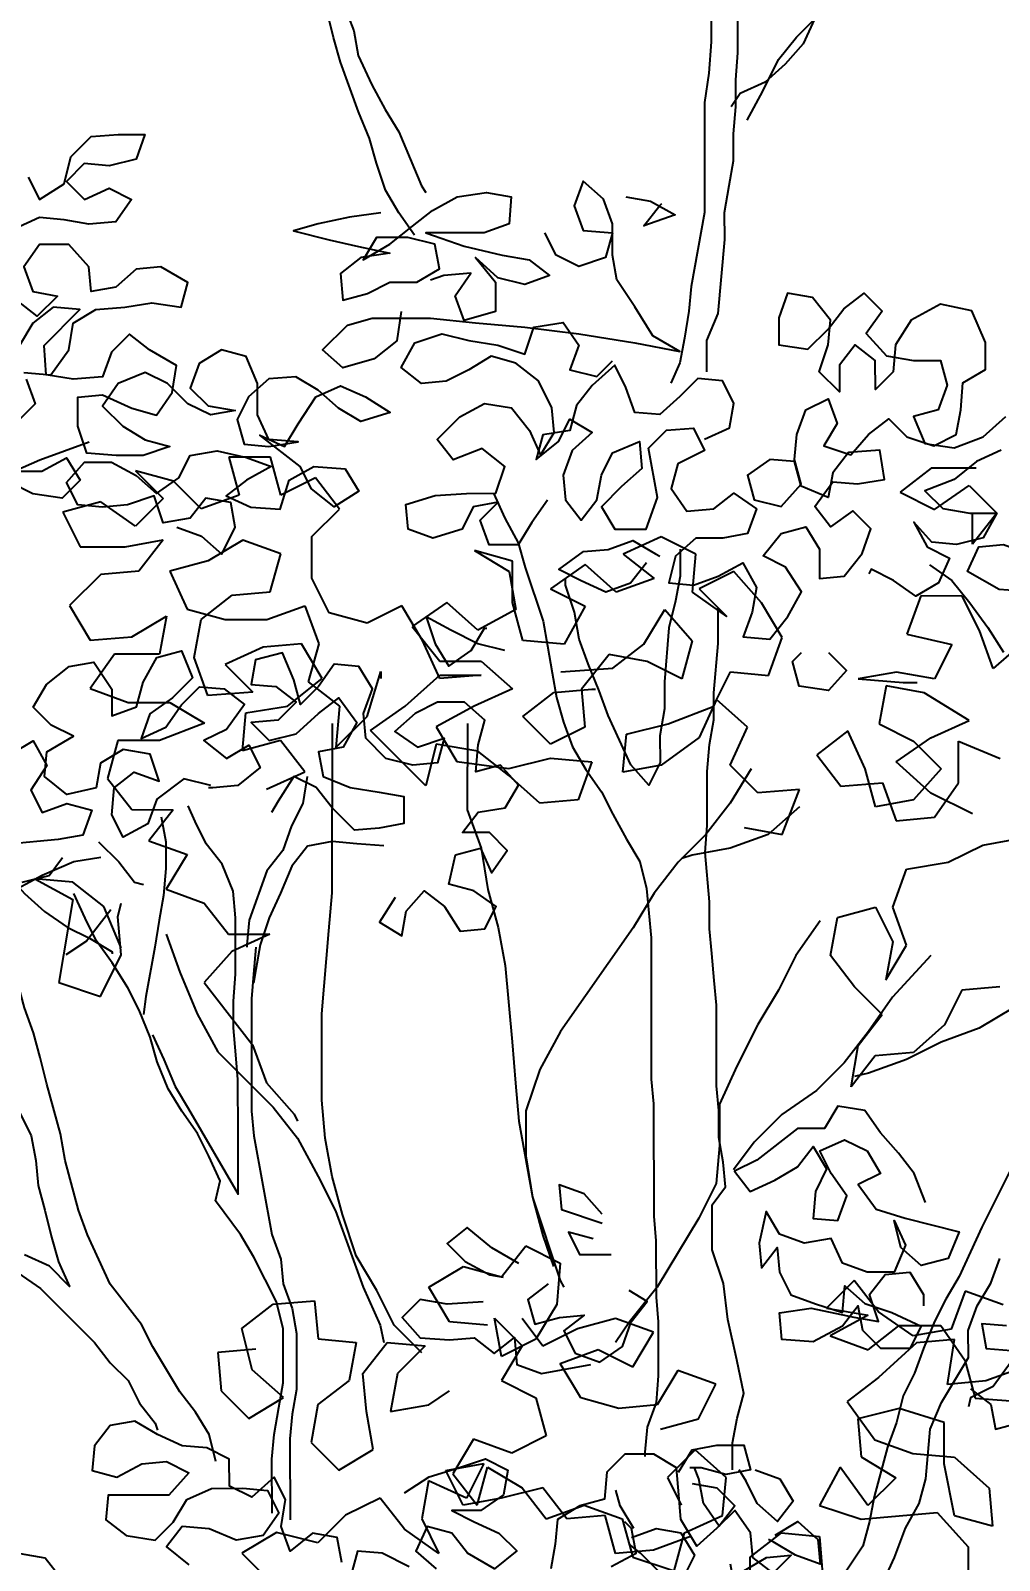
# Model space of a CAD drawing. Header units: millimetres. Extents: x 684983 to 685377, y 990360 to 990509.
# Drawn here: x 685069.32 to 685069.724, y 990430.495 to 990431.133 of the extents above; entities that cross this region are included whole.
import ezdxf

# ---------------------------------------------------------------- set-up
doc = ezdxf.new("R2010")
doc.units = ezdxf.units.MM
doc.layers.add('GRID LEVELS', color=7, linetype='Continuous', lineweight=13)
doc.layers.add('MAHAGONY', color=7, linetype='Continuous')
doc.layers.add('TEAK', color=7, linetype='Continuous')
doc.styles.get("Standard").update_dxf_attribs({"font": 'RomanS'})

# ---------------------------------------------------------------- blocks, each defined once
blk = doc.blocks.new('TREE30')
at = {"color": 15, "flags": 128}
for points in [[(-0.14025, 2.25414), (-0.13523, 2.24113), (-0.13322, 2.23013), (-0.1272, 2.21712), (-0.12119, 2.20612), (-0.11517, 2.19611), (-0.10514, 2.1721), (-0.10314, 2.1691)], [(-0.10812, 2.15008), (-0.11514, 2.16008), (-0.12115, 2.17009), (-0.12517, 2.18209), (-0.12818, 2.1931), (-0.1332, 2.2051), (-0.14122, 2.22712), (-0.14424, 2.23812), (-0.14725, 2.25013)], [(0.03177, 2.39342), (0.03178, 2.38141), (0.02879, 2.36939), (0.0258, 2.35838), (0.02381, 2.34637), (0.02282, 2.33236), (0.02084, 2.31033), (0.02086, 2.28431), (0.0239, 2.25129), (0.02391, 2.23627), (0.02292, 2.22226), (0.02093, 2.20925), (0.02098, 2.16021), (0.015, 2.12717), (0.01401, 2.11616), (0.01202, 2.10415), (0.01003, 2.09314), (0.00603, 2.08413)], [(0.02204, 2.08915), (0.02203, 2.10316), (0.02702, 2.11518), (0.02999, 2.14821), (0.02998, 2.16022), (0.03197, 2.17223), (0.03397, 2.18324), (0.03396, 2.19525), (0.03495, 2.20726), (0.03493, 2.21927), (0.03592, 2.23128), (0.03583, 2.33137), (0.03782, 2.34338), (0.04082, 2.35439), (0.04181, 2.3654), (0.0438, 2.37641), (0.04779, 2.38742), (0.04879, 2.39243)], [(0.03995, 2.20126), (0.04695, 2.21428), (0.05394, 2.2283), (0.06194, 2.23831), (0.06994, 2.24633), (0.07894, 2.25434), (0.08694, 2.26235), (0.09394, 2.27137), (0.10193, 2.28138), (0.10993, 2.2894), (0.11893, 2.29741), (0.12693, 2.30543), (0.13393, 2.31444), (0.10393, 2.29039), (0.09493, 2.28238), (0.08593, 2.27536), (0.08391, 2.28837), (0.0859, 2.30039), (0.08689, 2.3124), (0.08687, 2.33942), (0.08786, 2.34843)], [(0.08692, 2.28237), (0.08593, 2.27036), (0.06994, 2.24633), (0.06494, 2.23531), (0.05695, 2.2263), (0.04795, 2.21828), (0.03694, 2.21327), (0.03294, 2.20726)], [(-0.07299, 2.03502), (-0.06797, 2.02401), (-0.06196, 2.01301), (-0.05895, 2.002), (-0.05092, 1.97799), (-0.04891, 1.96698), (-0.04689, 1.95497), (-0.04488, 1.94396), (-0.04187, 1.93296), (-0.03786, 1.92195), (-0.03184, 1.91195), (-0.02483, 1.90195), (-0.01981, 1.89194), (-0.0138, 1.88094), (-0.00778, 1.87094), (-0.00477, 1.85893), (-0.00275, 1.83691), (-0.00269, 1.77386), (-0.00168, 1.76285), (-0.00163, 1.71281), (-0.00062, 1.7018), (-0.0006, 1.67678), (0.00041, 1.66577), (0.00043, 1.64175), (-0.00056, 1.62974), (-0.00455, 1.61873), (-0.00554, 1.60771), (-0.00554, 1.60571)], [(0.0101, 2.01007), (0.01012, 1.99806), (0.00812, 1.98705), (0.00513, 1.97504), (0.00315, 1.95101), (0.00316, 1.939), (0.00117, 1.92699), (0.00118, 1.91498), (-0.00381, 1.90497), (-0.01183, 1.91397), (-0.02185, 1.93598), (-0.02587, 1.94698), (-0.03088, 1.95899), (-0.0349, 1.97), (-0.03691, 1.982), (-0.04092, 1.99401), (-0.04093, 1.99701)], [(0.1212, 2.00317), (0.13122, 1.99617), (0.13924, 1.98617), (0.14725, 1.97517), (0.15427, 1.96416)], [(0.15948, 1.73798), (0.14449, 1.70794), (0.13451, 1.68591), (0.12851, 1.6759), (0.12352, 1.66588), (0.11852, 1.65387), (0.11453, 1.64285), (0.10953, 1.63284), (0.10654, 1.62083), (0.10255, 1.60982), (0.09656, 1.58779), (0.09457, 1.57678), (0.09158, 1.56577), (0.07359, 1.53873), (0.06359, 1.52371), (0.05459, 1.51569), (0.0476, 1.50267), (0.0296, 1.48464), (0.0386, 1.49966), (0.03758, 1.51067), (0.03757, 1.52268), (0.03656, 1.53569), (0.03254, 1.55771)], [(0.0335, 1.59974), (0.03349, 1.61175), (0.03548, 1.62277), (0.03847, 1.63378), (0.03546, 1.64879), (0.03144, 1.6668), (0.02942, 1.68281), (0.0244, 1.69782), (0.02438, 1.71784), (0.03038, 1.72585), (0.02937, 1.73686), (0.02736, 1.74786), (0.02735, 1.75987), (0.02634, 1.77088), (0.0263, 1.80691), (0.02529, 1.81792), (0.02428, 1.82993), (0.02327, 1.84094), (0.02326, 1.85295), (0.02124, 1.87497), (0.02223, 1.88698), (0.02221, 1.911), (0.0232, 1.92301), (0.02519, 1.93402), (0.02518, 1.94603), (0.02716, 1.96805), (0.02714, 1.98406)], [(-0.15594, 1.90883), (-0.15793, 1.89682), (-0.16293, 1.88681), (-0.16692, 1.87579), (-0.17392, 1.86678), (-0.18191, 1.84475), (-0.1829, 1.83374), (-0.1829, 1.83274)], [(-0.2249, 1.79367), (-0.21988, 1.78267), (-0.21487, 1.77066), (-0.20885, 1.76066), (-0.1868, 1.72265), (-0.18682, 1.74967), (-0.18685, 1.77369), (-0.18786, 1.7847), (-0.18887, 1.79671), (-0.18888, 1.80872), (-0.18789, 1.82073), (-0.18791, 1.84575), (-0.18893, 1.85776), (-0.19394, 1.86976), (-0.20095, 1.87877), (-0.20597, 1.88877), (-0.20898, 1.89577)], [(-0.22098, 1.89076), (-0.21897, 1.87975), (-0.21896, 1.86774), (-0.21995, 1.85573), (-0.22194, 1.84472), (-0.22393, 1.83271), (-0.22792, 1.81068), (-0.22891, 1.80268)], [(-0.28391, 1.75859), (-0.2789, 1.74858), (-0.27689, 1.73758), (-0.27588, 1.72657), (-0.27287, 1.71556), (-0.26985, 1.70355), (-0.26684, 1.69255), (-0.26183, 1.68154), (-0.27084, 1.69054), (-0.28186, 1.69554)], [(-0.1967, 1.60354), (-0.19971, 1.61554), (-0.20573, 1.62555), (-0.21274, 1.63455), (-0.22477, 1.65455), (-0.22978, 1.66456), (-0.24381, 1.68256), (-0.25384, 1.70457), (-0.25785, 1.71558), (-0.26388, 1.73759), (-0.26589, 1.7496), (-0.27192, 1.77161), (-0.27493, 1.78362), (-0.27794, 1.79462), (-0.28196, 1.80563), (-0.28497, 1.81664), (-0.28898, 1.82764), (-0.292, 1.83865), (-0.29601, 1.84965), (-0.30203, 1.87167), (-0.30504, 1.87967)], [(-0.12189, 1.87784), (-0.1339, 1.87883), (-0.14491, 1.87982), (-0.15592, 1.87781), (-0.16291, 1.86879), (-0.16791, 1.85678), (-0.1729, 1.84576), (-0.17689, 1.83375), (-0.17888, 1.82274), (-0.17988, 1.81673)], [(-0.29903, 1.87367), (-0.29002, 1.86567), (-0.282, 1.85667), (-0.27299, 1.84867), (-0.26297, 1.84168), (-0.25296, 1.83668), (-0.24295, 1.83069), (-0.24295, 1.82969)], [(-0.17166, 1.58054), (-0.17168, 1.60456), (-0.17069, 1.61557), (-0.1687, 1.62758), (-0.16671, 1.63859), (-0.16673, 1.66261), (-0.16974, 1.67462), (-0.17977, 1.69463), (-0.18578, 1.70463), (-0.19681, 1.71963), (-0.19481, 1.72864), (-0.19983, 1.73965), (-0.20484, 1.74965), (-0.21185, 1.75965), (-0.21787, 1.76966), (-0.22288, 1.78166), (-0.2259, 1.79267), (-0.23091, 1.80468), (-0.23593, 1.81468), (-0.24294, 1.82568), (-0.24996, 1.83568), (-0.25497, 1.84569), (-0.25998, 1.85669)], [(0.1006, 1.54976), (0.1056, 1.56078), (0.11059, 1.57379), (0.11658, 1.58481), (0.11958, 1.59582), (0.12156, 1.61784), (0.12655, 1.62985), (0.13854, 1.64988), (0.13853, 1.66189), (0.14253, 1.67291), (0.14852, 1.68292), (0.15251, 1.69393)], [(-0.17889, 1.83275), (-0.17988, 1.82074), (-0.18087, 1.80973), (-0.18083, 1.75968), (-0.17982, 1.74867), (-0.17177, 1.70464), (-0.16776, 1.69364), (-0.16675, 1.68263), (-0.16273, 1.67163), (-0.16072, 1.66062), (-0.1607, 1.6356), (-0.16269, 1.62459), (-0.16368, 1.61358), (-0.16365, 1.57754)], [(-0.28485, 1.68753), (-0.27484, 1.68053), (-0.25079, 1.65653), (-0.24378, 1.64753), (-0.23577, 1.63953), (-0.23075, 1.62953), (-0.22374, 1.62053), (-0.22273, 1.61752)]]:
    blk.add_lwpolyline(points, dxfattribs=at)
at = {"color": 3, "flags": 128}
for points in [[(-0.21409, 2.01987), (-0.20308, 2.01588), (-0.19407, 2.00788), (-0.18807, 2.0199), (-0.19008, 2.0309), (-0.2011, 2.0329), (-0.20809, 2.02388), (-0.2201, 2.02187), (-0.22412, 2.03388), (-0.23612, 2.02986), (-0.24713, 2.02885), (-0.25814, 2.02984), (-0.26315, 2.03985), (-0.25516, 2.04886), (-0.24315, 2.04887), (-0.23213, 2.04288), (-0.22312, 2.03488), (-0.21311, 2.04189), (-0.20812, 2.05191), (-0.19611, 2.05392), (-0.1831, 2.05093), (-0.17208, 2.04694), (-0.18309, 2.04092), (-0.19209, 2.03391), (-0.18107, 2.02891), (-0.16806, 2.02792), (-0.16407, 2.04094), (-0.15307, 2.04695), (-0.13905, 2.04596), (-0.13304, 2.03596), (-0.14404, 2.02895), (-0.15406, 2.03694), (-0.15907, 2.04695), (-0.1771, 2.06094), (-0.16609, 2.05595), (-0.16009, 2.06596), (-0.1521, 2.07798), (-0.14109, 2.08299), (-0.13008, 2.078), (-0.11906, 2.071), (-0.13207, 2.06699), (-0.14208, 2.07298), (-0.1511, 2.08098), (-0.16111, 2.08698), (-0.17312, 2.08597), (-0.18212, 2.07795), (-0.18712, 2.06794), (-0.1841, 2.05693), (-0.17309, 2.05594), (-0.16008, 2.05796), (-0.1731, 2.05894), (-0.17811, 2.06995), (-0.17812, 2.08396), (-0.18314, 2.09597), (-0.19415, 2.09896), (-0.20415, 2.09294), (-0.20815, 2.08193), (-0.20013, 2.07393), (-0.18812, 2.07194), (-0.19913, 2.06993), (-0.20914, 2.07492), (-0.21816, 2.08392), (-0.22817, 2.08892), (-0.24018, 2.0839), (-0.24717, 2.07389), (-0.23816, 2.06489), (-0.22814, 2.05889), (-0.21713, 2.0559), (-0.22914, 2.05189), (-0.24115, 2.05188), (-0.25416, 2.05286), (-0.25817, 2.06487), (-0.25819, 2.07788), (-0.24718, 2.07889), (-0.23416, 2.0729), (-0.22315, 2.06991), (-0.21615, 2.07992), (-0.21416, 2.09193), (-0.22618, 2.09893), (-0.23519, 2.10593), (-0.24319, 2.09791), (-0.24718, 2.0869), (-0.26019, 2.08589), (-0.27221, 2.08788), (-0.27322, 2.10089), (-0.25722, 2.11692), (-0.26923, 2.11791), (-0.27823, 2.11089), (-0.28423, 2.10088)], [(-0.28222, 2.08887), (-0.2702, 2.08788), (-0.26221, 2.0989), (-0.26022, 2.11091), (-0.25021, 2.11692), (-0.2372, 2.11794), (-0.2252, 2.11995), (-0.21218, 2.11796), (-0.20919, 2.12897), (-0.22121, 2.13597), (-0.23222, 2.13495), (-0.24122, 2.12694), (-0.25222, 2.12493), (-0.25323, 2.13594), (-0.26225, 2.14594), (-0.27526, 2.14592), (-0.28226, 2.13591), (-0.27825, 2.1249), (-0.26723, 2.12291), (-0.27623, 2.1139), (-0.28525, 2.12089)], [(-0.28121, 2.08587), (-0.2772, 2.07486), (-0.2852, 2.06685)], [(-0.28818, 2.04483), (-0.27417, 2.04484), (-0.26316, 2.05086), (-0.25715, 2.04085), (-0.26515, 2.03284), (-0.27816, 2.03483), (-0.28818, 2.03982)], [(-0.28029, 2.17595), (-0.27528, 2.16594), (-0.26428, 2.17296), (-0.26129, 2.18497), (-0.25229, 2.19399), (-0.24028, 2.195), (-0.22827, 2.19501), (-0.23226, 2.184), (-0.24427, 2.18098), (-0.25528, 2.18197), (-0.26328, 2.17396), (-0.25526, 2.16596), (-0.24426, 2.17097), (-0.23425, 2.16598), (-0.24124, 2.15596), (-0.25325, 2.15495), (-0.26426, 2.15694), (-0.27527, 2.15793), (-0.28628, 2.15292)], [(-0.12315, 2.16008), (-0.13716, 2.15806), (-0.15116, 2.15505), (-0.16217, 2.15203), (-0.14615, 2.14804), (-0.13314, 2.14505), (-0.11913, 2.14206), (-0.13214, 2.14005), (-0.14114, 2.13304), (-0.14012, 2.12103), (-0.12912, 2.12404), (-0.11911, 2.12905), (-0.1071, 2.12906), (-0.0971, 2.13508), (-0.09911, 2.14609), (-0.11113, 2.14908), (-0.12514, 2.14906), (-0.13113, 2.13905), (-0.11913, 2.14607), (-0.10913, 2.15408), (-0.10013, 2.1611), (-0.08912, 2.16711), (-0.07611, 2.16913), (-0.0651, 2.16713), (-0.06609, 2.15512), (-0.0771, 2.15111), (-0.10312, 2.15109), (-0.0861, 2.1451), (-0.06908, 2.14111), (-0.05707, 2.13912), (-0.04806, 2.13212), (-0.05906, 2.12811), (-0.07108, 2.1311), (-0.08109, 2.1401), (-0.07207, 2.1291), (-0.07206, 2.11609), (-0.08607, 2.11207), (-0.09008, 2.12307), (-0.08309, 2.13309), (-0.0951, 2.13208), (-0.1011, 2.13007)], [(0.02107, 2.05912), (0.03207, 2.06414), (0.03407, 2.07515), (0.02905, 2.08515), (0.01804, 2.08614), (0.01004, 2.07813), (0.00104, 2.07011), (-0.00997, 2.0711), (-0.01398, 2.08211), (-0.019, 2.09211), (-0.029, 2.0831), (-0.03599, 2.07408), (-0.03899, 2.06307), (-0.05099, 2.06106), (-0.05399, 2.05005), (-0.04399, 2.05806), (-0.03899, 2.06807), (-0.02898, 2.06208), (-0.03798, 2.05406), (-0.04197, 2.04305), (-0.04096, 2.03204), (-0.03394, 2.02304), (-0.02695, 2.03206), (-0.02496, 2.04307), (-0.01996, 2.05308), (-0.00795, 2.05809), (-0.00694, 2.04609), (-0.01594, 2.03807), (-0.02494, 2.02905), (-0.01893, 2.01905), (-0.00492, 2.01906), (0.00007, 2.03308), (-0.00395, 2.0551), (0.00405, 2.06311), (0.01606, 2.06412), (0.02107, 2.05412), (0.00907, 2.0481), (0.00608, 2.03709), (0.01309, 2.02709), (0.0251, 2.0281), (0.0341, 2.03511), (0.04412, 2.02812), (0.04012, 2.0171), (0.02912, 2.01509), (0.01711, 2.01508), (0.00811, 2.00707), (0.00511, 1.99505), (0.01612, 1.99406), (0.02713, 1.99808), (0.03813, 2.00409), (0.04415, 1.99309), (0.04216, 1.98208), (0.03816, 1.97106), (0.05017, 1.97007), (0.05817, 1.98009), (0.06417, 1.9911), (0.05715, 2.00211), (0.04714, 2.0071), (0.05514, 2.01712), (0.06614, 2.02013), (0.07216, 2.01013), (0.07217, 1.99712), (0.08318, 1.99813), (0.09117, 2.00814), (0.09517, 2.01916), (0.08715, 2.02716), (0.07715, 2.02014), (0.07014, 2.02914), (0.07813, 2.04016), (0.08914, 2.03917), (0.10115, 2.04118), (0.09914, 2.05419), (0.08513, 2.05318), (0.07813, 2.04416), (0.07614, 2.03315), (0.06412, 2.03814), (0.06111, 2.04915), (0.0501, 2.05014), (0.0401, 2.04313), (0.04311, 2.03212), (0.05513, 2.02913), (0.06412, 2.03914), (0.06111, 2.05015), (0.0621, 2.06116), (0.0661, 2.07217), (0.0761, 2.07719), (0.08011, 2.06618), (0.07412, 2.05617), (0.08613, 2.05218), (0.09413, 2.06119), (0.10313, 2.0682), (0.11114, 2.06021), (0.12316, 2.05621), (0.13316, 2.06123), (0.13515, 2.07224), (0.13614, 2.08425), (0.14615, 2.09026), (0.14614, 2.10227), (0.14012, 2.11628), (0.1261, 2.11927), (0.1131, 2.11225), (0.1061, 2.10124), (0.10511, 2.08922), (0.09711, 2.08121), (0.0971, 2.09422), (0.08809, 2.10122), (0.08109, 2.0922), (0.0811, 2.08019), (0.07208, 2.08919), (0.07608, 2.10121), (0.07707, 2.11222), (0.06905, 2.12222), (0.05804, 2.12421), (0.05405, 2.1132), (0.05406, 2.10119), (0.06707, 2.0992), (0.07607, 2.10821), (0.08307, 2.11723), (0.09207, 2.12424), (0.10008, 2.11624), (0.09309, 2.10623), (0.1021, 2.09623), (0.11412, 2.09424), (0.12613, 2.09425), (0.12914, 2.08324), (0.12515, 2.07223), (0.11414, 2.06922), (0.11915, 2.05721), (0.13217, 2.05522), (0.14517, 2.06024), (0.15517, 2.06925)], [(0.15319, 2.05424), (0.14218, 2.04922), (0.13218, 2.04121), (0.11917, 2.03619), (0.12719, 2.02819), (0.1392, 2.0262), (0.15121, 2.02621), (0.14521, 2.0152), (0.13321, 2.01218), (0.1222, 2.01318), (0.11418, 2.02218), (0.1202, 2.01117), (0.13021, 2.00618), (0.12522, 1.99516), (0.11521, 1.98915), (0.1052, 1.99615), (0.09518, 2.00114), (0.09419, 1.99914)], [(-0.04897, 2.03203), (-0.05596, 2.02202), (-0.06196, 2.01201), (-0.07497, 2.01199), (-0.07898, 2.023), (-0.07098, 2.03101), (-0.08199, 2.029), (-0.08699, 2.01899), (-0.09999, 2.01497), (-0.11101, 2.01897), (-0.11202, 2.02998), (-0.09901, 2.03399), (-0.085, 2.035), (-0.07199, 2.03502), (-0.068, 2.04703), (-0.07801, 2.05503), (-0.09102, 2.05001), (-0.09803, 2.05901), (-0.08803, 2.06903), (-0.07703, 2.07505), (-0.06502, 2.07306), (-0.057, 2.06305), (-0.05199, 2.05205), (-0.04599, 2.06206), (-0.047, 2.07307), (-0.05302, 2.08508), (-0.06303, 2.09307), (-0.07405, 2.09607), (-0.08405, 2.09005), (-0.09405, 2.08504), (-0.10506, 2.08403), (-0.11407, 2.09103), (-0.10808, 2.10204), (-0.09607, 2.10605), (-0.08406, 2.10306), (-0.07105, 2.10107), (-0.05903, 2.09708), (-0.05504, 2.10909), (-0.04203, 2.11111), (-0.03502, 2.10111), (-0.03901, 2.09009), (-0.027, 2.0871), (-0.02, 2.09411)], [(0.19727, 2.00724), (0.18426, 2.00422), (0.16024, 2.0022), (0.16425, 1.9912), (0.15224, 1.99219), (0.13822, 2.00018), (0.14322, 2.01119), (0.15422, 2.0122), (0.16524, 2.00821), (0.17524, 2.01322), (0.18524, 2.01924), (0.19526, 2.01424), (0.19826, 2.01224)], [(-0.11686, 1.85482), (-0.12386, 1.84381), (-0.11384, 1.83781), (-0.11185, 1.84882), (-0.10385, 1.85784), (-0.09484, 1.85084), (-0.08782, 1.83984), (-0.07681, 1.84085), (-0.07182, 1.85086), (-0.08183, 1.85786), (-0.09285, 1.86085), (-0.08986, 1.87386), (-0.07885, 1.87688), (-0.07383, 1.86587), (-0.06684, 1.87589), (-0.07485, 1.88389), (-0.08686, 1.88387), (-0.07986, 1.89289), (-0.06786, 1.8949), (-0.06186, 1.90492), (-0.06988, 1.91392), (-0.08088, 1.9109), (-0.07989, 1.92291), (-0.0769, 1.93393), (-0.08591, 1.94192), (-0.09792, 1.94191), (-0.10793, 1.9369), (-0.11693, 1.92889), (-0.10691, 1.92189), (-0.09491, 1.9259), (-0.0979, 1.91489), (-0.10891, 1.91388), (-0.12092, 1.91687), (-0.12994, 1.92587), (-0.13095, 1.93688), (-0.12695, 1.94789), (-0.13297, 1.9579), (-0.14398, 1.95889), (-0.15098, 1.94887), (-0.15898, 1.94086), (-0.16199, 1.95186), (-0.167, 1.96387), (-0.17901, 1.96086), (-0.181, 1.94984), (-0.16999, 1.94885), (-0.16098, 1.94186), (-0.16898, 1.93384), (-0.18099, 1.93283), (-0.17297, 1.92483), (-0.16097, 1.92784), (-0.15097, 1.93686), (-0.14196, 1.94388), (-0.13395, 1.93287), (-0.13994, 1.92186), (-0.15095, 1.91985), (-0.14894, 1.90884), (-0.13692, 1.90385), (-0.12391, 1.90186), (-0.1129, 1.89986), (-0.11289, 1.88785), (-0.1239, 1.88584), (-0.1349, 1.88483), (-0.14492, 1.89483), (-0.15194, 1.90383), (-0.16195, 1.90883), (-0.16894, 1.89781), (-0.17194, 1.8928)], [(-0.24799, 1.87272), (-0.26, 1.87071), (-0.274, 1.86469), (-0.28501, 1.85867)], [(-0.28806, 1.91872), (-0.27806, 1.92473), (-0.27205, 1.91373), (-0.27904, 1.90271), (-0.27403, 1.89271), (-0.26302, 1.89672), (-0.25201, 1.89373), (-0.256, 1.88272), (-0.26701, 1.88071), (-0.28903, 1.87869)], [(-0.28301, 1.86168), (-0.271, 1.86469), (-0.265, 1.8727)], [(0.11946, 1.71892), (0.11445, 1.73193), (0.10743, 1.74093), (0.09942, 1.74993), (0.0924, 1.75993), (0.08039, 1.76192), (0.0744, 1.75191), (0.06238, 1.7519), (0.04438, 1.73787), (0.03438, 1.73286), (0.04139, 1.72386), (0.0524, 1.72887), (0.0624, 1.73488), (0.0694, 1.7439), (0.07541, 1.7339), (0.07042, 1.72388), (0.06943, 1.71187), (0.08044, 1.71088), (0.08443, 1.72189), (0.07742, 1.7319), (0.0724, 1.7419), (0.08341, 1.74691), (0.09342, 1.74192), (0.09943, 1.73192), (0.08943, 1.7269), (0.09745, 1.7159), (0.11046, 1.71191), (0.13449, 1.70593), (0.12949, 1.69391), (0.11749, 1.6909), (0.10847, 1.6989), (0.10546, 1.7109), (0.11047, 1.6999), (0.10548, 1.68788), (0.09347, 1.68787), (0.08246, 1.69187), (0.07744, 1.70287), (0.06543, 1.70086), (0.05442, 1.70485), (0.04841, 1.71486), (0.04542, 1.70084), (0.04643, 1.68983), (0.05343, 1.69885), (0.05444, 1.68784), (0.05945, 1.67783), (0.07046, 1.67384), (0.08248, 1.66985), (0.08347, 1.68186), (0.09248, 1.67386), (0.1045, 1.66987), (0.11751, 1.66387), (0.11252, 1.65386), (0.09951, 1.65385), (0.09149, 1.66185), (0.08948, 1.67286), (0.08248, 1.66384), (0.06948, 1.65683), (0.05547, 1.65781), (0.05445, 1.66982), (0.06846, 1.67184), (0.08748, 1.66785), (0.09849, 1.66586), (0.09448, 1.67787), (0.10148, 1.68688), (0.11249, 1.68789), (0.1185, 1.67789), (0.1185, 1.67288)], [(-0.02465, 1.71379), (-0.03267, 1.72279), (-0.04368, 1.72678), (-0.04267, 1.71577), (-0.02465, 1.70978)], [(-0.06167, 1.69173), (-0.07368, 1.69873), (-0.0847, 1.70773), (-0.0937, 1.70071), (-0.08569, 1.69271), (-0.07467, 1.68672), (-0.06867, 1.68572)], [(-0.02865, 1.70277), (-0.03966, 1.70577), (-0.03465, 1.69576), (-0.02063, 1.69578)], [(-0.04865, 1.68274), (-0.05765, 1.67572), (-0.05463, 1.66472), (-0.04363, 1.66773), (-0.03262, 1.66874), (-0.04162, 1.66173), (-0.03661, 1.65172), (-0.02559, 1.64773), (-0.01559, 1.65475), (-0.0116, 1.66576), (-0.0046, 1.67477), (-0.01261, 1.67977)], [(-0.07766, 1.67471), (-0.09368, 1.67369), (-0.10569, 1.67568), (-0.11369, 1.66767), (-0.10567, 1.65867), (-0.09266, 1.65768), (-0.08165, 1.65869), (-0.07264, 1.65169), (-0.06364, 1.6587), (-0.06262, 1.6467), (-0.05161, 1.6427), (-0.0296, 1.64673)], [(0.13956, 1.63587), (0.14857, 1.62887), (0.15058, 1.61787), (0.16159, 1.62088)], [(0.15554, 1.66391), (0.14453, 1.6649), (0.14655, 1.65389), (0.15756, 1.6529)], [(0.15756, 1.6479), (0.14956, 1.63688), (0.13956, 1.63187), (0.13856, 1.62786)], [(-0.11262, 1.5896), (-0.10161, 1.59662), (-0.0886, 1.60063), (-0.0766, 1.60465), (-0.06659, 1.59965), (-0.06858, 1.58864), (-0.07858, 1.58163), (-0.09159, 1.58161), (-0.08158, 1.57662), (-0.07056, 1.57162), (-0.06255, 1.56363), (-0.07255, 1.55561), (-0.08457, 1.5626), (-0.09158, 1.57161), (-0.10259, 1.5746), (-0.10759, 1.56358), (-0.09857, 1.55559)], [(-0.11058, 1.55658), (-0.1226, 1.56257), (-0.13361, 1.56356), (-0.13959, 1.54154)], [(-0.14061, 1.55855), (-0.14262, 1.56956), (-0.15363, 1.57155), (-0.16363, 1.56353), (-0.16765, 1.57454), (-0.16566, 1.58655), (-0.17067, 1.59655), (-0.18067, 1.58754), (-0.19068, 1.59253), (-0.1907, 1.60454), (-0.20071, 1.60954), (-0.21172, 1.61053), (-0.22273, 1.61552), (-0.23275, 1.62152), (-0.24375, 1.61951), (-0.25075, 1.61049), (-0.25174, 1.59948), (-0.24073, 1.59649), (-0.22973, 1.60251), (-0.21872, 1.60352), (-0.2087, 1.59852), (-0.2177, 1.5885), (-0.24473, 1.58848), (-0.24572, 1.57747), (-0.2367, 1.57047), (-0.22369, 1.56848), (-0.21569, 1.5765), (-0.20969, 1.58651), (-0.19869, 1.59152), (-0.18468, 1.59154), (-0.17367, 1.59055), (-0.16865, 1.58054), (-0.17565, 1.57053), (-0.18766, 1.56851), (-0.19967, 1.57351), (-0.21169, 1.5745), (-0.21868, 1.56548), (-0.20867, 1.55749)], [(-0.26571, 1.55143), (-0.27272, 1.56043), (-0.28374, 1.56242), (-0.29474, 1.5534)], [(0.00948, 1.59872), (0.01548, 1.60873), (0.02648, 1.61075), (0.03849, 1.61076), (0.04151, 1.59975), (0.0305, 1.59774), (0.01949, 1.60073), (0.01448, 1.60073)], [(0.03855, 1.55471), (0.04855, 1.56072), (0.05956, 1.56174), (0.05156, 1.55372), (0.04254, 1.56072), (0.04153, 1.57173), (0.03452, 1.58173), (0.02652, 1.57372), (0.01752, 1.5657), (0.0105, 1.5777), (0.00949, 1.58871), (0.00848, 1.60072), (-0.00154, 1.60672), (-0.01455, 1.60671), (-0.02255, 1.59869), (-0.02354, 1.58668), (-0.03454, 1.58367), (-0.04455, 1.57765), (-0.04554, 1.56664), (-0.04753, 1.55563)], [(-0.02051, 1.55666), (-0.0095, 1.56267), (-0.01151, 1.57368), (-0.01452, 1.57668)], [(0.01549, 1.59372), (0.0265, 1.59173), (0.03452, 1.58373), (0.02752, 1.57472), (0.0205, 1.58472), (0.01849, 1.59573), (0.01648, 1.60073)], [(0.04351, 1.59975), (0.05452, 1.59576), (0.06054, 1.58576), (0.05354, 1.57674), (0.04452, 1.58474), (0.03951, 1.59474), (0.0365, 1.59975)], [(-0.01051, 1.57368), (-0.01653, 1.58368), (-0.01854, 1.59069)], [(0.05254, 1.57074), (0.06255, 1.57675), (0.07156, 1.56875), (0.07257, 1.55774), (0.06156, 1.56174), (0.05154, 1.56773), (0.04954, 1.56873)], [(-0.01151, 1.56968), (-0.00051, 1.57369), (0.01051, 1.5717), (0.01652, 1.5617), (0.01152, 1.55168), (0.00051, 1.55468), (-0.0075, 1.56267), (-0.01251, 1.56667)]]:
    blk.add_lwpolyline(points, dxfattribs=at)
at = {"color": 86, "flags": 128}
for points in [[(-0.12711, 2.11303), (-0.10108, 2.11306), (-0.08107, 2.11107), (-0.05904, 2.10909), (-0.03502, 2.10611), (-0.01, 2.10213), (0.01002, 2.09815), (-0.00199, 2.10514), (-0.01001, 2.11814), (-0.01803, 2.13015), (-0.02004, 2.14115), (-0.02005, 2.15517), (-0.02407, 2.16617), (-0.03308, 2.17417), (-0.03708, 2.16316), (-0.03306, 2.15215), (-0.02005, 2.15116), (-0.02304, 2.14015), (-0.03505, 2.13614), (-0.04506, 2.14113), (-0.05008, 2.15113)], [(-0.01406, 2.16718), (-0.00305, 2.16519), (0.00797, 2.15919), (-0.00604, 2.15418), (0.00096, 2.16319), (0.00196, 2.16419)], [(-0.1141, 2.11605), (-0.11609, 2.10303), (-0.12609, 2.09502), (-0.1401, 2.091), (-0.14911, 2.099), (-0.13811, 2.11002), (-0.12711, 2.11303)], [(-0.0049, 2.00405), (-0.0119, 1.99504), (-0.02291, 1.99102), (-0.03392, 1.99602), (-0.04393, 2.00101), (-0.03293, 2.00903), (-0.02192, 2.01004), (-0.01092, 2.01405), (-0.0009, 2.00806), (0.0011, 2.00706)], [(-0.06792, 1.96496), (-0.07993, 1.96795), (-0.09195, 1.97395), (-0.10296, 1.97994), (-0.09895, 1.96793), (-0.09294, 1.95793), (-0.08293, 1.96495), (-0.07694, 1.97496), (-0.07594, 1.97496)], [(0.0762, 1.96409), (0.08422, 1.95609), (0.07622, 1.94708), (0.06321, 1.94907), (0.06019, 1.96007), (0.06419, 1.96408)]]:
    blk.add_lwpolyline(points, dxfattribs=at)
at = {"flags": 128}
for points in [[(-0.25316, 2.05787), (-0.27517, 2.04984), (-0.28618, 2.04483), (-0.29618, 2.03681), (-0.30518, 2.0288), (-0.30518, 2.0268)], [(-0.249, 1.87972), (-0.23998, 1.87072), (-0.23297, 1.86172), (-0.22896, 1.86073)]]:
    blk.add_lwpolyline(points, dxfattribs=at)
at = {"color": 105, "flags": 128}
blk.add_lwpolyline([(-0.19898, 1.90479), (-0.21099, 1.90778), (-0.22299, 1.89876), (-0.22698, 1.88775), (-0.23799, 1.88173), (-0.243, 1.89174), (-0.24201, 1.90375), (-0.23301, 1.91076), (-0.222, 1.90677), (-0.22601, 1.91878), (-0.23802, 1.92077), (-0.24803, 1.91475), (-0.25002, 1.90374), (-0.26303, 1.90073), (-0.27304, 1.90873), (-0.27205, 1.91974), (-0.26005, 1.92675), (-0.27006, 1.93175), (-0.27808, 1.93975), (-0.27208, 1.94976), (-0.26208, 1.95778), (-0.25107, 1.95979), (-0.24305, 1.94779), (-0.24304, 1.93578), (-0.23204, 1.93979), (-0.22904, 1.9508), (-0.22305, 1.96182), (-0.21204, 1.96483), (-0.20703, 1.95282), (-0.21603, 1.94381), (-0.22603, 1.93679), (-0.23002, 1.92578), (-0.21902, 1.93079), (-0.21202, 1.94081), (-0.20402, 1.94882), (-0.19301, 1.94783), (-0.184, 1.94083), (-0.19199, 1.92982), (-0.202, 1.9248), (-0.19198, 1.91681), (-0.18198, 1.92282), (-0.17697, 1.91282), (-0.18697, 1.9048), (-0.19797, 1.90379), (-0.19998, 1.90379)], dxfattribs=at)
blk = doc.blocks.new('A$C25655A80')
at = {"color": 62}
for p, q in [((-0.01827, 2.09854), (-0.01539, 2.08796)), ((-0.00673, 2.09853), (-0.01827, 2.09854)), ((-0.00386, 2.08795), (-0.00673, 2.09853)), ((-0.04423, 2.09472), (-0.03654, 2.08702)), ((-0.03365, 2.09182), (-0.04423, 2.09472)), ((0.00576, 2.09275), (-0.00386, 2.08795)), ((0.01248, 2.08409), (0.00576, 2.09275)), ((0.17688, 2.09548), (0.16822, 2.08876)), ((0.18937, 2.09547), (0.17688, 2.09548)), ((-0.02597, 2.08413), (-0.03365, 2.09182)), ((0.16822, 2.08876), (0.17783, 2.08394)), ((0.17783, 2.08394), (0.18744, 2.09066)), ((0.18744, 2.09066), (0.19513, 2.08296)), ((-0.05385, 2.08607), (-0.06442, 2.0832)), ((-0.04424, 2.07934), (-0.05385, 2.08607)), ((-0.03654, 2.08702), (-0.04424, 2.07934)), ((-0.01539, 2.08796), (-0.02597, 2.08413)), ((0.00478, 2.07641), (0.01248, 2.08409)), ((-0.06442, 2.0832), (-0.05963, 2.07358)), ((0.18839, 2.07432), (0.1884, 2.08297)), ((0.19513, 2.08296), (0.18839, 2.07432)), ((-0.04713, 2.07357), (-0.03655, 2.07548)), ((-0.03655, 2.07548), (-0.04329, 2.06684)), ((-0.01444, 2.07546), (-0.02406, 2.06971)), ((-0.00387, 2.07161), (-0.01444, 2.07546)), ((0.00477, 2.06487), (0.00478, 2.07641)), ((0.10188, 2.07632), (0.0913, 2.07152)), ((0.11148, 2.0715), (0.10188, 2.07632)), ((-0.05963, 2.07358), (-0.04713, 2.07357)), ((-0.00677, 2.06104), (-0.00387, 2.07161)), ((0.04996, 2.07252), (0.05957, 2.06674)), ((0.06053, 2.06963), (0.04996, 2.07252)), ((0.0913, 2.07152), (0.09994, 2.06479)), ((0.11051, 2.06093), (0.11148, 2.0715)), ((-0.02406, 2.06971), (-0.03464, 2.06683)), ((0.06052, 2.05809), (0.06053, 2.06963)), ((0.08072, 2.06865), (0.0711, 2.06193)), ((0.08936, 2.06095), (0.08072, 2.06865)), ((-0.05386, 2.06589), (-0.06252, 2.05724)), ((-0.04329, 2.06684), (-0.05386, 2.06589)), ((-0.03464, 2.06683), (-0.02984, 2.05625)), ((0.00957, 2.05525), (0.00477, 2.06487)), ((0.05957, 2.06674), (0.06148, 2.05617)), ((0.09994, 2.06479), (0.08936, 2.06095)), ((0.12205, 2.06669), (0.11244, 2.06189)), ((0.12974, 2.05803), (0.12205, 2.06669)), ((-0.026, 2.05336), (-0.01734, 2.06009)), ((-0.01734, 2.06009), (-0.00677, 2.06104)), ((0.0711, 2.06193), (0.08071, 2.05711)), ((0.12012, 2.05419), (0.11051, 2.06093)), ((0.11244, 2.06189), (0.12012, 2.05419)), ((0.17396, 2.05991), (0.1701, 2.04934)), ((0.18549, 2.0599), (0.17396, 2.05991)), ((0.19029, 2.05028), (0.18549, 2.0599)), ((-0.06252, 2.05724), (-0.05677, 2.04763)), ((-0.04523, 2.04858), (-0.03561, 2.05434)), ((-0.03561, 2.05434), (-0.03754, 2.04376)), ((-0.02984, 2.05625), (-0.01927, 2.05336)), ((-0.00773, 2.05335), (0.00284, 2.05718)), ((0.00284, 2.05718), (0.00668, 2.04661)), ((0.02014, 2.05236), (0.00957, 2.05525)), ((0.02976, 2.05716), (0.02014, 2.05236)), ((0.03552, 2.04754), (0.02976, 2.05716)), ((0.04226, 2.05811), (0.03264, 2.05139)), ((0.0509, 2.05041), (0.04226, 2.05811)), ((0.06148, 2.05617), (0.0509, 2.05041)), ((0.0634, 2.04752), (0.06052, 2.05809)), ((0.08071, 2.05711), (0.07493, 2.04654)), ((0.09704, 2.04652), (0.10282, 2.05613)), ((0.10282, 2.05613), (0.1105, 2.04747)), ((0.1355, 2.04841), (0.12974, 2.05803)), ((-0.02793, 2.04279), (-0.026, 2.05336)), ((-0.01927, 2.05336), (-0.00773, 2.05335)), ((0.03264, 2.05139), (0.04032, 2.04177)), ((0.19413, 2.03971), (0.19029, 2.05028)), ((-0.05677, 2.04763), (-0.04523, 2.04858)), ((-0.0087, 2.04566), (-0.01928, 2.04086)), ((0.00187, 2.04661), (-0.0087, 2.04566)), ((0.00763, 2.03699), (0.00187, 2.04661)), ((0.00668, 2.04661), (0.00379, 2.03603)), ((0.04032, 2.03696), (0.03552, 2.04754)), ((0.07493, 2.04654), (0.0634, 2.04752)), ((0.08838, 2.0398), (0.09704, 2.04652)), ((0.1105, 2.04747), (0.10761, 2.0369)), ((0.13164, 2.03784), (0.1355, 2.04841)), ((0.1701, 2.04934), (0.1826, 2.04644)), ((0.1826, 2.04644), (0.17778, 2.03684)), ((0.20279, 2.04739), (0.19413, 2.03971)), ((-0.05004, 2.04377), (-0.05678, 2.03417)), ((-0.03754, 2.04376), (-0.05004, 2.04377)), ((-0.02409, 2.03221), (-0.02793, 2.04279)), ((0.04032, 2.04177), (0.05186, 2.04176)), ((0.05186, 2.04176), (0.0605, 2.03406)), ((0.08743, 2.04365), (0.07973, 2.03404)), ((0.098, 2.04172), (0.08743, 2.04365)), ((0.10761, 2.0369), (0.098, 2.04172)), ((-0.01928, 2.04086), (-0.0116, 2.03316)), ((0.02012, 2.02641), (0.02398, 2.0389)), ((0.02398, 2.0389), (0.02397, 2.03698)), ((0.0307, 2.02928), (0.04032, 2.03792)), ((0.04032, 2.03792), (0.05185, 2.03791)), ((0.05185, 2.03791), (0.04032, 2.03696)), ((0.07396, 2.03885), (0.08838, 2.0398)), ((0.11625, 2.0292), (0.12107, 2.03881)), ((0.12107, 2.03881), (0.13164, 2.03784)), ((0.16721, 2.03877), (0.15663, 2.03686)), ((0.17778, 2.03684), (0.16721, 2.03877)), ((-0.05678, 2.03417), (-0.04621, 2.03031)), ((-0.0116, 2.03316), (-0.02409, 2.03221)), ((-0.00199, 2.02931), (0.00763, 2.03699)), ((0.00379, 2.03603), (0.01243, 2.0293)), ((0.0605, 2.03406), (0.04992, 2.02926)), ((0.06338, 2.02637), (0.07204, 2.03309)), ((0.07204, 2.03309), (0.08261, 2.03404)), ((0.07973, 2.03404), (0.08068, 2.02347)), ((0.08261, 2.03404), (0.08357, 2.03404)), ((0.15663, 2.03686), (0.16913, 2.03588)), ((0.16432, 2.03493), (0.16239, 2.02435)), ((0.1749, 2.03299), (0.16432, 2.03493)), ((0.16913, 2.03588), (0.17298, 2.03588)), ((0.18739, 2.02529), (0.1749, 2.03299)), ((-0.04621, 2.03031), (-0.03467, 2.0303)), ((-0.03467, 2.0303), (-0.02506, 2.02452)), ((-0.01353, 2.0274), (-0.00199, 2.02931)), ((0.01243, 2.0293), (0.01146, 2.01776)), ((0.02108, 2.02256), (0.0307, 2.02928)), ((0.04992, 2.02926), (0.03934, 2.0235)), ((0.10375, 2.02441), (0.11625, 2.0292)), ((0.11722, 2.03112), (0.1124, 2.02055)), ((0.12586, 2.02343), (0.11722, 2.03112)), ((-0.02506, 2.02452), (-0.03756, 2.01973)), ((-0.0145, 2.01682), (-0.01353, 2.0274)), ((0.01046, 1.97739), (0.0105, 2.02449)), ((0.01146, 2.01776), (0.02012, 2.02641)), ((0.048, 2.02446), (0.04797, 2.00043)), ((0.07106, 2.01867), (0.06338, 2.02637)), ((0.09221, 2.02153), (0.10375, 2.02441)), ((0.16239, 2.02435), (0.172, 2.01954)), ((0.17681, 2.02049), (0.18739, 2.02529)), ((0.03644, 2.00717), (0.02108, 2.02256)), ((0.03934, 2.0235), (0.0451, 2.01389)), ((0.08068, 2.02347), (0.07106, 2.01867)), ((0.09124, 2.01096), (0.09221, 2.02153)), ((0.1124, 2.02055), (0.10182, 2.01287)), ((0.12104, 2.01286), (0.12586, 2.02343)), ((0.15374, 2.02244), (0.14508, 2.01572)), ((0.15853, 2.01186), (0.15374, 2.02244)), ((0.16719, 2.01377), (0.17681, 2.02049)), ((-0.0491, 2.01974), (-0.05199, 2.00917)), ((-0.03756, 2.01973), (-0.0491, 2.01974)), ((-0.00392, 2.0197), (-0.0145, 2.01682)), ((0.0028, 2.01104), (-0.00392, 2.0197)), ((0.03934, 2.0187), (0.03644, 2.00717)), ((0.05087, 2.01677), (0.03934, 2.0187)), ((0.05952, 2.01003), (0.05087, 2.01677)), ((0.172, 2.01954), (0.17968, 2.01184)), ((0.18449, 2.00799), (0.1845, 2.01953)), ((0.1845, 2.01953), (0.19603, 2.01471)), ((0.0451, 2.01389), (0.05952, 2.01195)), ((0.05952, 2.01195), (0.07106, 2.01482)), ((0.07106, 2.01482), (0.08259, 2.01385)), ((0.08259, 2.01385), (0.07874, 2.00328)), ((0.10182, 2.01287), (0.09124, 2.01096)), ((0.12681, 2.01189), (0.12103, 2.00228)), ((0.12873, 2.00516), (0.12104, 2.01286)), ((0.14508, 2.01572), (0.1518, 2.00706)), ((0.16141, 2.00128), (0.15853, 2.01186)), ((0.17679, 2.00511), (0.16719, 2.01377)), ((0.17968, 2.01184), (0.17198, 2.0032)), ((-0.05199, 2.00917), (-0.04527, 2.00051)), ((-0.00778, 2.00624), (0.0028, 2.01104)), ((0.06816, 2.00233), (0.05952, 2.01003)), ((0.1518, 2.00706), (0.16334, 2.00801)), ((0.16334, 2.00801), (0.16717, 1.99743)), ((0.17775, 1.99838), (0.18449, 2.00799)), ((0.07874, 2.00328), (0.06816, 2.00233)), ((0.14026, 2.00611), (0.12873, 2.00516)), ((0.13545, 1.99362), (0.14026, 2.00611)), ((0.17198, 2.0032), (0.16141, 2.00128)), ((0.18832, 1.99934), (0.17679, 2.00511)), ((-0.04527, 2.00051), (-0.03374, 2.0005)), ((-0.03374, 2.0005), (-0.04047, 1.99185)), ((0.04797, 2.00043), (0.05181, 1.98985)), ((0.12103, 2.00228), (0.1143, 1.99364)), ((0.14026, 2.0013), (0.1316, 1.99362)), ((0.12487, 1.99555), (0.13545, 1.99362)), ((0.16717, 1.99743), (0.17775, 1.99838)), ((-0.04047, 1.99185), (-0.0299, 1.988)), ((0.1143, 1.99364), (0.1066, 1.98595)), ((0.1316, 1.99362), (0.12102, 1.98978)), ((0.18158, 1.98588), (0.1912, 1.99068)), ((0.1912, 1.99068), (0.20177, 1.99259)), ((-0.0299, 1.988), (-0.03568, 1.97839)), ((0.05181, 1.98985), (0.05372, 1.97831)), ((0.11045, 1.98787), (0.10756, 1.98691)), ((0.12102, 1.98978), (0.11045, 1.98787)), ((0.1066, 1.98595), (0.09986, 1.97731)), ((0.16619, 1.9734), (0.17004, 1.98397)), ((0.17004, 1.98397), (0.18158, 1.98588)), ((-0.07221, 1.98131), (-0.06164, 1.97553)), ((-0.06163, 1.98034), (-0.07221, 1.98131)), ((-0.05299, 1.9736), (-0.06163, 1.98034)), ((-0.03568, 1.97839), (-0.02511, 1.97454)), ((0.05372, 1.97831), (0.0566, 1.96773)), ((-0.06164, 1.97553), (-0.0655, 1.95246)), ((-0.04819, 1.96206), (-0.05299, 1.9736)), ((-0.04915, 1.97071), (-0.04818, 1.97456)), ((-0.02511, 1.97454), (-0.01839, 1.96588)), ((0.00949, 1.96682), (0.01046, 1.97739)), ((0.09986, 1.97731), (0.09409, 1.9677)), ((0.15081, 1.97053), (0.16138, 1.97341)), ((0.16138, 1.97341), (0.16618, 1.96379)), ((0.17002, 1.96282), (0.16619, 1.9734)), ((-0.05107, 1.97264), (-0.0578, 1.96399)), ((-0.04819, 1.96014), (-0.04915, 1.97071)), ((0.146, 1.96957), (0.13926, 1.95997)), ((0.14887, 1.95996), (0.15081, 1.97053)), ((-0.03569, 1.9659), (-0.03186, 1.95532)), ((-0.01839, 1.96588), (-0.00685, 1.96587)), ((-0.00685, 1.96587), (-0.01743, 1.96107)), ((0.00755, 1.94375), (0.00949, 1.96682)), ((0.0566, 1.96773), (0.05851, 1.95716)), ((0.09409, 1.9677), (0.07387, 1.93888)), ((-0.0578, 1.96399), (-0.06357, 1.96015)), ((-0.01743, 1.96107), (-0.02513, 1.95243)), ((0.16618, 1.96379), (0.16425, 1.95322)), ((0.16425, 1.95322), (0.17002, 1.96282)), ((-0.05397, 1.94861), (-0.04819, 1.96014)), ((0.05851, 1.95716), (0.06041, 1.93601)), ((0.13926, 1.95997), (0.13444, 1.95036)), ((0.15559, 1.9513), (0.14887, 1.95996)), ((0.17675, 1.95993), (0.16617, 1.94841)), ((-0.0655, 1.95246), (-0.05397, 1.94861)), ((-0.03186, 1.95532), (-0.02706, 1.94378)), ((-0.02513, 1.95243), (-0.01169, 1.93511)), ((0.13444, 1.95036), (0.12867, 1.94075)), ((0.16328, 1.9436), (0.15559, 1.9513)), ((0.16617, 1.94841), (0.15943, 1.9388)), ((0.18539, 1.95031), (0.18058, 1.9407)), ((0.19597, 1.95126), (0.18539, 1.95031)), ((-0.02706, 1.94378), (-0.0213, 1.9332)), ((0.00753, 1.91971), (0.00755, 1.94375)), ((0.15654, 1.93496), (0.16328, 1.9436)), ((0.19981, 1.94549), (0.19019, 1.93973)), ((0.12867, 1.94075), (0.12289, 1.92922)), ((0.18058, 1.9407), (0.17192, 1.93302)), ((0.19019, 1.93973), (0.17961, 1.9359)), ((-0.01169, 1.93511), (-0.00785, 1.92453)), ((0.06041, 1.93601), (0.06136, 1.92447)), ((0.07387, 1.93888), (0.06809, 1.92831)), ((0.15943, 1.9388), (0.15269, 1.93015)), ((0.17961, 1.9359), (0.17, 1.9311)), ((-0.0213, 1.9332), (-0.00593, 1.9178)), ((0.15461, 1.92342), (0.15654, 1.93496)), ((0.16134, 1.93207), (0.15461, 1.92342)), ((0.17, 1.9311), (0.15942, 1.92726)), ((0.17192, 1.93302), (0.16134, 1.93207)), ((0.06809, 1.92831), (0.06424, 1.91678)), ((0.12289, 1.92922), (0.11807, 1.91865)), ((0.15269, 1.93015), (0.14499, 1.92247)), ((0.15942, 1.92726), (0.15557, 1.92631)), ((-0.00785, 1.92453), (-0.00017, 1.91588)), ((0.06136, 1.92447), (0.06231, 1.9139)), ((0.14499, 1.92247), (0.13537, 1.91575)), ((0.00848, 1.90914), (0.00753, 1.91971)), ((0.11807, 1.91865), (0.11806, 1.90712)), ((-0.00593, 1.9178), (0.00079, 1.90915)), ((-0.00017, 1.91588), (0.00079, 1.91395)), ((0.06231, 1.9139), (0.06614, 1.89274)), ((0.06424, 1.91678), (0.06423, 1.90428)), ((0.13537, 1.91575), (0.12768, 1.90807)), ((0.00079, 1.90915), (0.00654, 1.89857)), ((0.01039, 1.89856), (0.00848, 1.90914)), ((0.11806, 1.90712), (0.11709, 1.89654)), ((0.12768, 1.90807), (0.1219, 1.90038)), ((0.06423, 1.90428), (0.06614, 1.89274)), ((0.00654, 1.89857), (0.01134, 1.88895)), ((0.01326, 1.88799), (0.01039, 1.89856)), ((0.06614, 1.89274), (0.07381, 1.86966)), ((0.06614, 1.89274), (0.06901, 1.88217)), ((0.11709, 1.89654), (0.11228, 1.88693)), ((0.01134, 1.88895), (0.01901, 1.86779)), ((0.0171, 1.87645), (0.01326, 1.88799)), ((0.11228, 1.88693), (0.10072, 1.86772)), ((0.06901, 1.88217), (0.07189, 1.87351)), ((0.02286, 1.86683), (0.0171, 1.87645)), ((0.05747, 1.87064), (0.0642, 1.87929)), ((0.0642, 1.87929), (0.07381, 1.87447)), ((0.03728, 1.86778), (0.0469, 1.87353)), ((0.0469, 1.87353), (0.05747, 1.87064)), ((0.07381, 1.87447), (0.07284, 1.86294)), ((0.01901, 1.86779), (0.02381, 1.85721)), ((0.04304, 1.85816), (0.03728, 1.86778)), ((0.07381, 1.86966), (0.07477, 1.86774)), ((0.10072, 1.86772), (0.09302, 1.85811)), ((0.15552, 1.86959), (0.14782, 1.86191)), ((0.16224, 1.86093), (0.15552, 1.86959)), ((-0.01464, 1.85629), (-0.00599, 1.86301)), ((-0.00599, 1.86301), (0.00555, 1.86396)), ((0.00555, 1.86396), (0.0065, 1.85338)), ((0.02766, 1.85721), (0.02286, 1.86683)), ((0.07284, 1.86294), (0.06706, 1.85333)), ((0.18628, 1.86668), (0.18242, 1.85611)), ((0.19685, 1.86282), (0.18628, 1.86668)), ((0.05553, 1.85911), (0.06322, 1.85141)), ((0.05745, 1.84853), (0.05553, 1.85911)), ((0.06899, 1.8514), (0.06323, 1.8591)), ((0.08918, 1.85908), (0.0786, 1.8562)), ((0.09975, 1.85522), (0.08918, 1.85908)), ((0.14782, 1.86191), (0.15936, 1.85997)), ((0.15936, 1.85997), (0.14878, 1.85422)), ((0.17185, 1.85419), (0.16224, 1.86093)), ((-0.01177, 1.84475), (-0.01464, 1.85629)), ((0.02381, 1.85721), (0.02477, 1.85241)), ((0.03534, 1.84951), (0.02766, 1.85721)), ((0.05361, 1.85719), (0.04304, 1.85816)), ((0.0786, 1.8562), (0.06899, 1.8514)), ((0.09302, 1.85811), (0.08917, 1.85235)), ((0.09397, 1.84561), (0.09975, 1.85522)), ((0.14878, 1.85422), (0.15935, 1.85036)), ((0.15935, 1.85036), (0.16801, 1.85708)), ((0.16801, 1.85708), (0.17954, 1.85707)), ((0.18242, 1.85611), (0.17185, 1.85419)), ((0.17954, 1.85707), (0.18626, 1.84745)), ((-0.0108, 1.85052), (-0.02138, 1.84956)), ((0.0065, 1.85338), (0.01708, 1.85241)), ((0.01708, 1.85241), (0.01514, 1.84184)), ((0.01899, 1.84376), (0.02573, 1.85241)), ((0.02573, 1.85241), (0.0363, 1.85143)), ((0.0363, 1.85143), (0.0286, 1.84375)), ((0.06322, 1.85141), (0.05744, 1.8418)), ((0.06706, 1.85333), (0.05745, 1.84853)), ((0.07379, 1.84659), (0.08437, 1.85043)), ((0.08437, 1.85043), (0.09397, 1.84561)), ((0.17281, 1.85227), (0.16222, 1.84267)), ((0.18338, 1.85322), (0.17281, 1.85227)), ((0.18145, 1.84073), (0.18338, 1.85322)), ((-0.02138, 1.84956), (-0.02043, 1.83899)), ((0.07955, 1.83698), (0.07379, 1.84659)), ((0.18626, 1.84745), (0.18914, 1.83688)), ((-0.00312, 1.83705), (-0.01177, 1.84475)), ((0.01514, 1.84184), (0.00649, 1.83512)), ((0.01994, 1.83318), (0.01899, 1.84376)), ((0.0286, 1.84375), (0.02667, 1.83318)), ((0.05744, 1.8418), (0.06705, 1.83699)), ((0.10647, 1.84464), (0.10069, 1.83503)), ((0.11704, 1.84079), (0.10647, 1.84464)), ((0.16222, 1.84267), (0.15357, 1.83595)), ((0.19202, 1.84168), (0.18145, 1.84073)), ((0.2026, 1.84551), (0.19202, 1.84168)), ((-0.02043, 1.83899), (-0.01274, 1.83129)), ((0.03725, 1.83509), (0.04302, 1.83893)), ((0.11223, 1.83118), (0.11704, 1.84079)), ((-0.01274, 1.83129), (-0.00312, 1.83705)), ((0.00649, 1.83512), (0.00455, 1.82455)), ((0.02186, 1.82261), (0.01994, 1.83318)), ((0.02667, 1.83318), (0.03725, 1.83509)), ((0.06705, 1.83699), (0.06992, 1.82641)), ((0.09012, 1.83408), (0.07955, 1.83698)), ((0.10069, 1.83503), (0.09012, 1.83408)), ((0.15357, 1.83595), (0.16125, 1.82536)), ((0.16798, 1.83401), (0.15645, 1.83114)), ((0.18048, 1.83015), (0.16798, 1.83401)), ((0.18914, 1.83688), (0.20259, 1.8359)), ((0.10165, 1.8283), (0.11223, 1.83118)), ((0.15645, 1.83114), (0.1574, 1.82056)), ((0.18047, 1.81862), (0.18048, 1.83015)), ((0.00455, 1.82455), (0.01224, 1.81685)), ((0.04974, 1.82547), (0.04396, 1.81586)), ((0.06031, 1.82161), (0.04974, 1.82547)), ((0.06992, 1.82641), (0.06031, 1.82161)), ((0.16125, 1.82536), (0.17182, 1.82151)), ((0.01224, 1.81685), (0.02186, 1.82261)), ((0.11126, 1.82253), (0.10356, 1.81484)), ((0.1199, 1.81483), (0.11126, 1.82253)), ((0.1574, 1.82056), (0.16701, 1.81479)), ((0.17182, 1.82151), (0.18335, 1.82054)), ((0.18335, 1.82054), (0.19296, 1.81188)), ((0.04204, 1.81682), (0.05261, 1.81874)), ((0.04684, 1.8072), (0.04204, 1.81682)), ((0.05261, 1.81874), (0.0478, 1.80913)), ((0.05068, 1.8072), (0.05357, 1.81777)), ((0.05357, 1.81777), (0.06318, 1.812)), ((0.15163, 1.81768), (0.14585, 1.80711)), ((0.15931, 1.8071), (0.15163, 1.81768)), ((0.18334, 1.8042), (0.18047, 1.81862)), ((0.03723, 1.81394), (0.0353, 1.80337)), ((0.0478, 1.80913), (0.03723, 1.81394)), ((0.04396, 1.81586), (0.05068, 1.8072)), ((0.06895, 1.81199), (0.05741, 1.80912)), ((0.06318, 1.812), (0.0699, 1.80334)), ((0.07567, 1.80333), (0.06895, 1.81199)), ((0.10356, 1.81484), (0.1074, 1.80715)), ((0.11893, 1.80426), (0.1199, 1.81483)), ((0.16701, 1.81479), (0.15931, 1.8071)), ((0.19296, 1.81188), (0.19391, 1.8013)), ((0.02377, 1.80915), (0.01415, 1.80435)), ((0.03049, 1.80049), (0.02377, 1.80915)), ((0.05741, 1.80912), (0.04684, 1.8072)), ((0.01415, 1.80435), (0.00645, 1.79667)), ((0.0353, 1.80337), (0.04009, 1.79375)), ((0.0699, 1.80334), (0.08048, 1.80717)), ((0.08625, 1.80428), (0.07567, 1.80333)), ((0.08048, 1.80717), (0.09105, 1.80332)), ((0.08912, 1.79371), (0.08625, 1.80428)), ((0.09105, 1.80332), (0.09393, 1.79274)), ((0.10835, 1.79946), (0.11893, 1.80426)), ((0.14585, 1.80711), (0.15738, 1.80326)), ((0.15738, 1.80326), (0.17853, 1.80516)), ((0.17853, 1.80516), (0.18717, 1.79554)), ((0.19391, 1.8013), (0.18334, 1.8042)), ((-0.00508, 1.79956), (-0.0147, 1.7938)), ((0.00645, 1.79667), (-0.00508, 1.79956)), ((0.04009, 1.79375), (0.03049, 1.80049)), ((0.10546, 1.78889), (0.10835, 1.79946)), ((0.12661, 1.79271), (0.13527, 1.79943)), ((0.13527, 1.79943), (0.14584, 1.79846)), ((0.11027, 1.7985), (0.0997, 1.79466)), ((0.14584, 1.79846), (0.14679, 1.78693)), ((0.18717, 1.79554), (0.18716, 1.78304)), ((-0.0147, 1.7938), (-0.00702, 1.78611)), ((0.0997, 1.79466), (0.08912, 1.79371)), ((0.09393, 1.79274), (0.10546, 1.78889)), ((0.1266, 1.78118), (0.12661, 1.79271))]:
    blk.add_line(p, q, dxfattribs=at)
blk = doc.blocks.new('TR')
blk.add_blockref('A$C25655A80', (0.01921, 0.01485, 1.34531))

msp = doc.modelspace()

# ---------------------------------------------------------------- block references
at = {"layer": 'MAHAGONY', "color": 7, "xscale": 0.9355958136093464, "yscale": 0.9355958136093464, "zscale": 0.9355958136093464}
msp.add_blockref('TREE30', (685069.581, 990429.036, 97.59), dxfattribs=at)
at = {"layer": 'TEAK', "xscale": 1.5, "yscale": 1.5, "zscale": 1.5}
msp.add_blockref('TR', (685069.401, 990427.785, 97.634), dxfattribs=at)

# ---------------------------------------------------------------- texts
at = {"layer": 'GRID LEVELS', "width": 0.5}
msp.add_text('97.62', height=0.8, rotation=45, dxfattribs=at).set_placement((685069.62998, 990429.15777, 97.61953))

doc.saveas('drawing.dxf')
